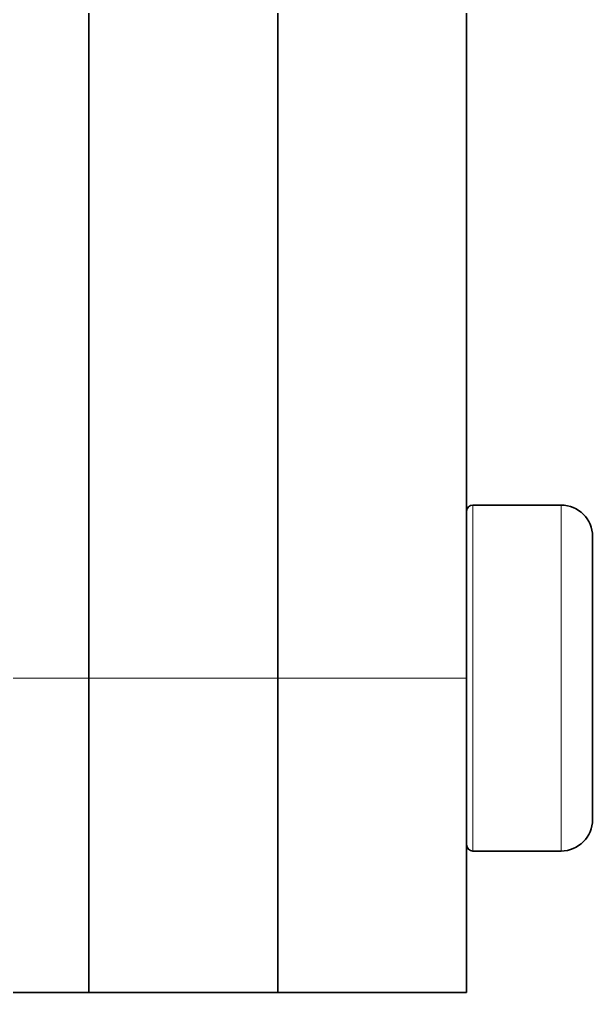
# Model space of a CAD drawing. Extents: x 218 to 1434, y 54 to 743.
# Drawn here: x 940.85 to 949.95, y 405.03 to 420.5 of the extents above; entities that cross this region are included whole.
import ezdxf

# ---------------------------------------------------------------- set-up
doc = ezdxf.new("R2010")
doc.units = 0

msp = doc.modelspace()

# ---------------------------------------------------------------- linework, layer by layer
at = {"color": 7, "lineweight": 35}
for p, q in [((941.954, 430.97), (941.954, 410.03)), ((941.954, 430.97), (941.954, 410.03)), ((944.954, 430.97), (944.954, 410.03)), ((944.954, 430.97), (944.954, 410.03)), ((947.954, 430.97), (947.954, 410.03))]:
    msp.add_line(p, q, dxfattribs=at)
at = {"color": 7, "lineweight": 13, "ltscale": 0.008416}
for p, q in [((948.054, 412.444), (948.054, 412.78)), ((949.454, 412.444), (949.454, 412.78))]:
    msp.add_line(p, q, dxfattribs=at)
at = {"color": 7, "lineweight": 35, "ltscale": 0.034999}
for p, q in [((948.054, 412.78), (949.454, 412.78)), ((948.054, 407.28), (949.454, 407.28))]:
    msp.add_line(p, q, dxfattribs=at)
at = {"color": 7, "lineweight": 13, "ltscale": 0.129084}
for p, q in [((948.054, 407.28), (948.054, 412.444)), ((949.454, 407.28), (949.454, 412.444))]:
    msp.add_line(p, q, dxfattribs=at)
at = {"color": 7, "lineweight": 35, "ltscale": 0.006886}
msp.add_line((949.954, 412.005), (949.954, 412.28), dxfattribs=at)
at = {"color": 7, "lineweight": 35, "ltscale": 0.105614}
msp.add_line((949.954, 407.78), (949.954, 412.005), dxfattribs=at)
at = {"color": 7, "lineweight": 13, "ltscale": 0.075}
for p, q in [((941.954, 410.03), (938.954, 410.03)), ((941.954, 410.03), (944.954, 410.03)), ((944.954, 410.03), (947.954, 410.03))]:
    msp.add_line(p, q, dxfattribs=at)
at = {"color": 7, "lineweight": 35, "ltscale": 0.125}
for p, q in [((941.954, 405.03), (941.954, 410.03)), ((941.954, 405.03), (941.954, 410.03)), ((944.954, 405.03), (944.954, 410.03)), ((944.954, 405.03), (944.954, 410.03)), ((947.954, 405.03), (947.954, 410.03))]:
    msp.add_line(p, q, dxfattribs=at)
at = {"color": 7, "lineweight": 35, "ltscale": 0.075}
for p, q in [((941.954, 405.03), (938.954, 405.03)), ((941.954, 405.03), (944.954, 405.03)), ((944.954, 405.03), (947.954, 405.03))]:
    msp.add_line(p, q, dxfattribs=at)
at = {"color": 7, "lineweight": 35}
for centre, radius, start, end in [((948.054, 412.68), 0.1, 90.0336, 179.9664), ((949.454, 412.28), 0.5, 0, 90), ((949.454, 407.78), 0.5, 270, 360), ((948.054, 407.38), 0.1, 180.0336, 269.9664)]:
    msp.add_arc(centre, radius, start, end, dxfattribs=at)

doc.saveas('drawing.dxf')
